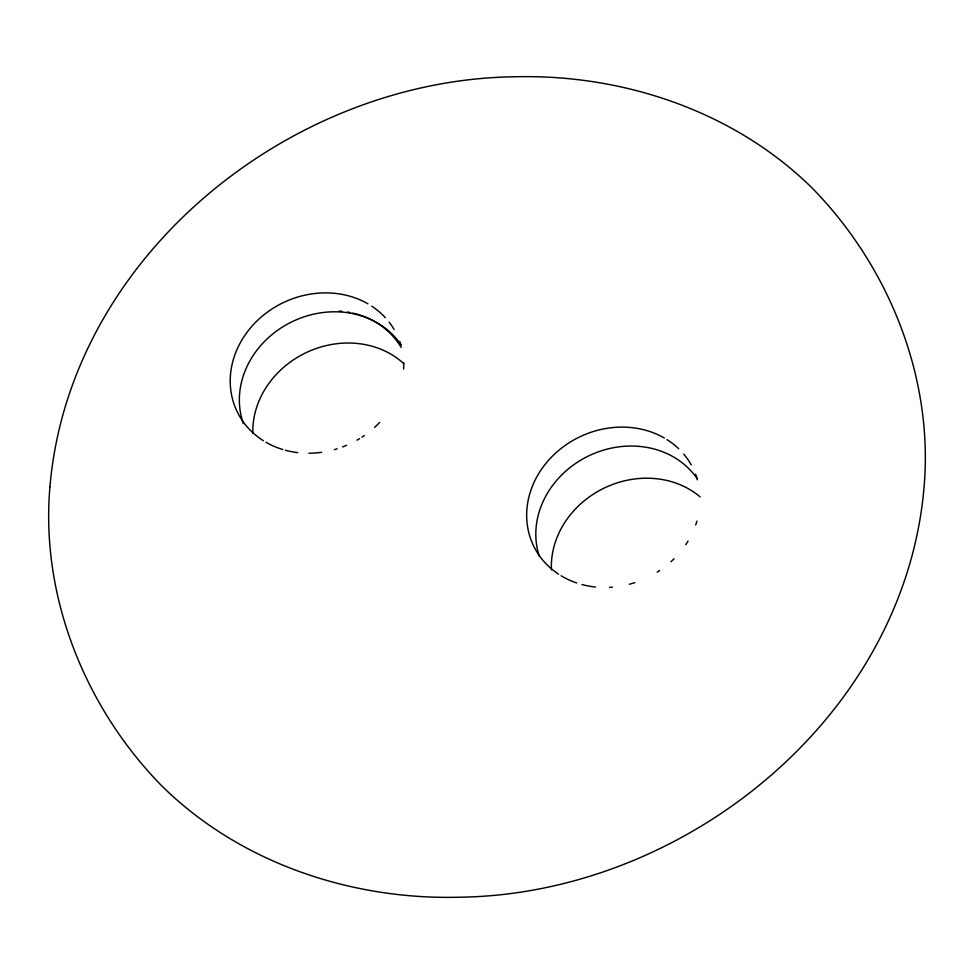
<?xml version="1.0" encoding="UTF-8"?>
<svg xmlns="http://www.w3.org/2000/svg" width="974" height="974" viewBox="0 0 974 974"><rect width="100%" height="100%" fill="white"/><g stroke="black" fill="none" stroke-linecap="round" stroke-linejoin="round"><path stroke-width="1.46" d="M539.377 556.519A88.658 78.066 -25.8 0 1 588.016 456.209A88.658 78.066 -25.8 0 1 697.36 478.928M243.403 423.666A88.658 78.066 -25.8 0 1 290.824 322.333A88.658 78.066 -25.8 0 1 400.911 344.686M695.606 474.228A88.658 78.066 -25.8 0 1 697.445 479.78M696.946 521.114A88.658 78.066 -25.8 0 1 695.692 524.974M688.046 541.094A88.658 78.066 -25.8 0 1 685.781 544.612M674.057 558.759A88.658 78.066 -25.8 0 1 670.94 561.706M659.593 570.569A88.658 78.066 -25.8 0 1 657.17 572.152M634.914 582.598A88.658 78.066 -25.8 0 1 629.374 584.242M612.427 587.152A88.658 78.066 -25.8 0 1 609.602 587.346M595.528 587.005A88.658 78.066 -25.8 0 1 581.941 584.534M576.718 582.963A88.658 78.066 -25.8 0 1 561.109 575.756M558.565 574.149A88.658 78.066 -25.8 0 1 544.685 464.927A88.658 78.066 -25.8 0 1 664.402 438.057M666.983 439.615A88.658 78.066 -25.8 0 1 678.732 448.795M683.772 454.164A88.658 78.066 -25.8 0 1 691.284 464.975M399.669 341.363A88.658 78.066 -25.8 0 1 400.996 345.539M403.674 362.985A88.658 78.066 -25.8 0 1 403.613 368.963M379.604 422.485A88.658 78.066 -25.8 0 1 374.491 427.464M364.337 435.524A88.658 78.066 -25.8 0 1 361.938 437.131M359.491 438.677A88.658 78.066 -25.8 0 1 356.995 440.151M346.61 445.301A88.658 78.066 -25.8 0 1 342.568 446.92M337.089 448.807A88.658 78.066 -25.8 0 1 334.326 449.623M321.663 452.277A88.658 78.066 -25.8 0 1 308.892 453.227M297.691 452.618A88.658 78.066 -25.8 0 1 285.492 450.292M282.862 449.55A88.658 78.066 -25.8 0 1 265.963 442.281M263.382 440.723A88.658 78.066 -25.8 0 1 247.749 331.33A88.658 78.066 -25.8 0 1 367.953 303.827M371.8 306.201A88.658 78.066 -25.8 0 1 385.387 317.719M389.174 322.211A88.658 78.066 -25.8 0 1 394.105 329.468M339.098 311.071A88.658 78.066 -25.8 0 1 341.886 311.315M347.401 312.045A88.658 78.066 -25.8 0 1 350.116 312.544M352.807 313.117A88.658 78.066 -25.8 0 1 401.154 347.438M551.442 569.924A88.658 78.066 -25.8 0 1 603.563 488.376A88.658 78.066 -25.8 0 1 700.136 496.898M252.838 433.247A88.658 78.066 -25.8 0 1 307.26 352.113A88.658 78.066 -25.8 0 1 403.808 363.679M49.942 486.769C40.324 596.758 85.456 708.329 162.268 786.371C239.969 862.672 350.47 899.842 458.34 897.237C683.614 894.814 904.469 717.4 924.058 487.231C933.676 377.242 888.544 265.671 811.732 187.629C734.031 111.328 623.53 74.158 515.66 76.763C290.386 79.186 69.531 256.6 49.942 486.769"/></g></svg>
